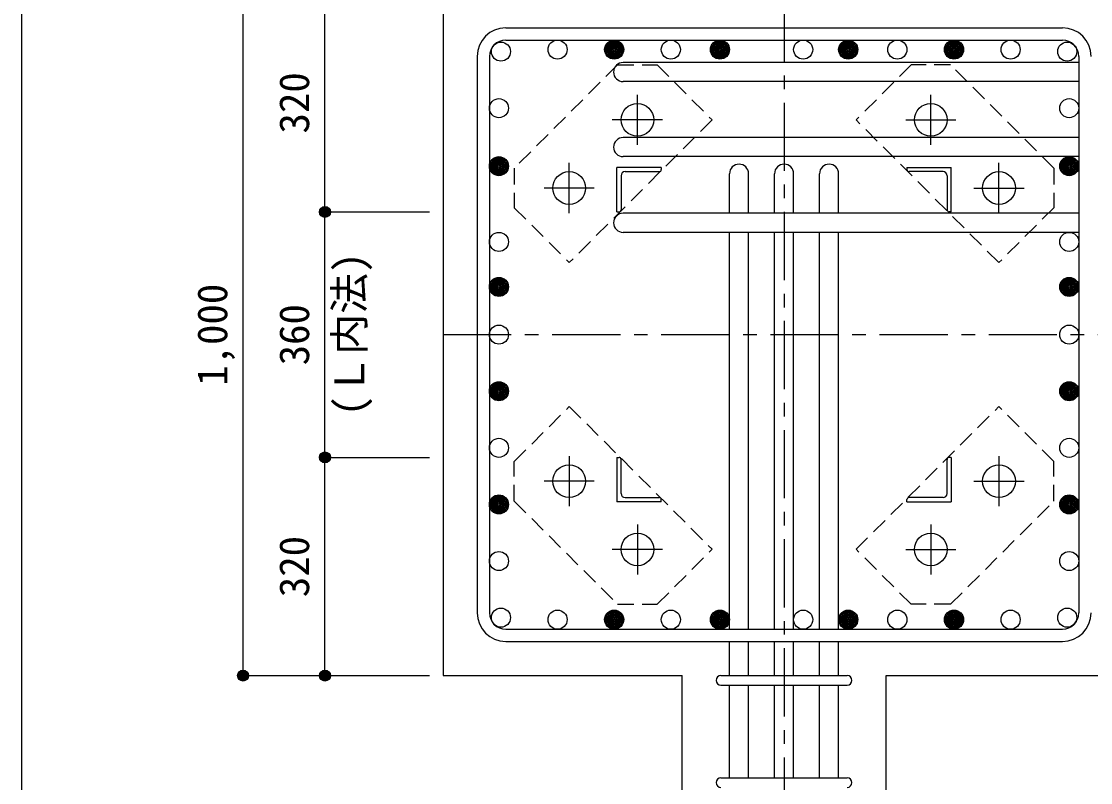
# Model space of a CAD drawing. Units: millimetres at full size, sheet at 1:20. Extents: x -3982 to 3969, y -2797 to 2801.
# Drawn here: x -3982 to -2415, y 1112 to 2229 of the extents above; entities that cross this region are included whole.
import ezdxf
from ezdxf.enums import TextEntityAlignment as Align

# ---------------------------------------------------------------- set-up
doc = ezdxf.new("R2010")
doc.units = ezdxf.units.MM
doc.header["$LTSCALE"] = 20
doc.header["$PDMODE"] = 32
doc.header["$PDSIZE"] = 10
doc.linetypes.add('CHAIN1', pattern=[8, 5, -1, 1, -1])
doc.linetypes.add('DASHED1', pattern=[1.8, 1.2, -0.6])
for name, color, linetype in [('6-1_躯体線', 2, 'Continuous'), ('6-2_A.Bolt_', 4, 'CHAIN1'), ('6-3_柱型主筋', 4, 'Continuous'), ('6-4_フープ', 7, 'Continuous'), ('6-5_梁主筋', 7, 'Continuous'), ('6-6_S.T.P.', 7, 'Continuous'), ('6-9_プレート', 4, 'DASHED1'), ('6-A', 4, 'Continuous'), ('6-D_寸法', 4, 'Continuous'), ('F-0_枠', 6, 'Continuous')]:
    doc.layers.add(name, color=color, linetype=linetype)
doc.styles.add('ＭＳ ゴシック', font='')
doc.styles.get('ＭＳ ゴシック').set_extended_font_data('MS Gothic')

msp = doc.modelspace()

# ---------------------------------------------------------------- linework, layer by layer
at = {"layer": '6-1_躯体線'}
for p, q in [((-3363.87, 2269.12), (-3363.87, 1269.12)), ((-3363.87, 1269.12), (-3013.37, 1269.12)), ((-3013.37, 869.12), (-3013.37, 1269.12)), ((-2714.37, 1269.12), (-2363.87, 1269.12)), ((-2714.37, 869.12), (-2714.37, 1269.12))]:
    msp.add_line(p, q, dxfattribs=at)
at = {"layer": '6-2_A.Bolt_'}
for p, q in [((-3078.87, 2047.42), (-3078.87, 2120.92)), ((-2648.87, 2047.42), (-2648.87, 2120.92)), ((-3042.17, 2084.12), (-3115.67, 2084.12)), ((-2685.57, 2084.12), (-2612.07, 2084.12)), ((-3178.87, 1947.42), (-3178.87, 2020.92)), ((-2548.87, 1947.42), (-2548.87, 2020.92)), ((-3142.17, 1984.12), (-3215.67, 1984.12)), ((-2585.57, 1984.12), (-2512.07, 1984.12)), ((-3178.87, 1590.82), (-3178.87, 1517.32)), ((-2548.87, 1590.82), (-2548.87, 1517.32)), ((-3142.17, 1554.12), (-3215.67, 1554.12)), ((-2585.57, 1554.12), (-2512.07, 1554.12)), ((-3078.87, 1490.82), (-3078.87, 1417.32)), ((-2648.87, 1490.82), (-2648.87, 1417.32)), ((-3042.17, 1454.12), (-3115.67, 1454.12)), ((-2685.57, 1454.12), (-2612.07, 1454.12))]:
    msp.add_line(p, q, dxfattribs=at)
at = {"layer": '6-2_A.Bolt_', "color": 3, "linetype": 'Continuous'}
for centre in [(-3078.87, 2084.12), (-2648.87, 2084.12), (-3178.87, 1984.12), (-2548.87, 1984.12), (-3178.87, 1554.12), (-2548.87, 1554.12), (-3078.87, 1454.12), (-2648.87, 1454.12)]:
    msp.add_circle(centre, 24, dxfattribs=at)
at = {"layer": '6-3_柱型主筋', "color": 3}
for centre in [(-3278.94, 2184.2), (-3278.94, 2184.2), (-3195.92, 2187.12), (-3112.91, 2187.12), (-3029.9, 2187.12), (-2957.87, 2187.12), (-2835.87, 2187.12), (-2769.87, 2187.12), (-2697.84, 2187.12), (-2614.82, 2187.12), (-2531.81, 2187.12), (-2448.8, 2184.2), (-3281.87, 2101.18), (-2445.87, 2101.18), (-3281.87, 2016.12), (-2445.87, 2016.12), (-3281.87, 1905.12), (-2445.87, 1905.12), (-3281.87, 1839.12), (-2445.87, 1839.12), (-3281.87, 1769.12), (-2445.87, 1769.12), (-3281.87, 1686.11), (-2445.87, 1686.11), (-3281.87, 1603.1), (-2445.87, 1603.1), (-3281.87, 1520.08), (-2445.87, 1520.08), (-3281.87, 1437.07), (-2445.87, 1437.07), (-3278.94, 1354.05), (-3278.94, 1354.05), (-3278.94, 1354.05), (-3195.92, 1351.12), (-3112.91, 1351.12), (-3029.9, 1351.12), (-2957.87, 1351.12), (-2835.87, 1351.12), (-2769.87, 1351.12), (-2697.84, 1351.12), (-2614.82, 1351.12), (-2531.81, 1351.12), (-2448.8, 1354.05)]:
    msp.add_circle(centre, 14, dxfattribs=at)
at = {"layer": '6-3_柱型主筋'}
for centre, radius in [((-3112.91, 2187.12), 12.6), ((-3112.91, 2187.12), 11.2), ((-3112.91, 2187.12), 9.8), ((-3112.91, 2187.12), 8.4), ((-2957.87, 2187.12), 12.6), ((-2957.87, 2187.12), 11.2), ((-2957.87, 2187.12), 9.8), ((-2957.87, 2187.12), 8.4), ((-2769.87, 2187.12), 12.6), ((-2769.87, 2187.12), 11.2), ((-2769.87, 2187.12), 9.8), ((-2769.87, 2187.12), 8.4), ((-2614.82, 2187.12), 12.6), ((-2614.82, 2187.12), 11.2), ((-2614.82, 2187.12), 9.8), ((-2614.82, 2187.12), 8.4), ((-3112.91, 2187.12), 7), ((-3112.91, 2187.12), 5.6), ((-3112.91, 2187.12), 4.2), ((-3112.91, 2187.12), 2.8), ((-3112.91, 2187.12), 1.4), ((-2957.87, 2187.12), 7), ((-2957.87, 2187.12), 5.6), ((-2957.87, 2187.12), 4.2), ((-2957.87, 2187.12), 2.8), ((-2957.87, 2187.12), 1.4), ((-2769.87, 2187.12), 7), ((-2769.87, 2187.12), 5.6), ((-2769.87, 2187.12), 4.2), ((-2769.87, 2187.12), 2.8), ((-2769.87, 2187.12), 1.4), ((-2614.82, 2187.12), 7), ((-2614.82, 2187.12), 5.6), ((-2614.82, 2187.12), 4.2), ((-2614.82, 2187.12), 2.8), ((-2614.82, 2187.12), 1.4), ((-3281.87, 2016.12), 12.6), ((-3281.87, 2016.12), 11.2), ((-3281.87, 2016.12), 9.8), ((-3281.87, 2016.12), 8.4), ((-3281.87, 2016.12), 7), ((-2445.87, 2016.12), 12.6), ((-2445.87, 2016.12), 11.2), ((-2445.87, 2016.12), 9.8), ((-2445.87, 2016.12), 8.4), ((-2445.87, 2016.12), 7), ((-3281.87, 2016.12), 5.6), ((-3281.87, 2016.12), 4.2), ((-3281.87, 2016.12), 2.8), ((-3281.87, 2016.12), 1.4), ((-2445.87, 2016.12), 5.6), ((-2445.87, 2016.12), 4.2), ((-2445.87, 2016.12), 2.8), ((-2445.87, 2016.12), 1.4), ((-3281.87, 1839.12), 12.6), ((-3281.87, 1839.12), 11.2), ((-2445.87, 1839.12), 12.6), ((-2445.87, 1839.12), 11.2), ((-3281.87, 1839.12), 9.8), ((-3281.87, 1839.12), 8.4), ((-3281.87, 1839.12), 7), ((-3281.87, 1839.12), 5.6), ((-3281.87, 1839.12), 4.2), ((-3281.87, 1839.12), 2.8), ((-3281.87, 1839.12), 1.4), ((-2445.87, 1839.12), 9.8), ((-2445.87, 1839.12), 8.4), ((-2445.87, 1839.12), 7), ((-2445.87, 1839.12), 5.6), ((-2445.87, 1839.12), 4.2), ((-2445.87, 1839.12), 2.8), ((-2445.87, 1839.12), 1.4), ((-3281.87, 1686.11), 12.6), ((-3281.87, 1686.11), 11.2), ((-3281.87, 1686.11), 9.8), ((-3281.87, 1686.11), 8.4), ((-3281.87, 1686.11), 7), ((-2445.87, 1686.11), 12.6), ((-2445.87, 1686.11), 11.2), ((-2445.87, 1686.11), 9.8), ((-2445.87, 1686.11), 8.4), ((-2445.87, 1686.11), 7), ((-3281.87, 1686.11), 5.6), ((-3281.87, 1686.11), 4.2), ((-3281.87, 1686.11), 2.8), ((-3281.87, 1686.11), 1.4), ((-2445.87, 1686.11), 5.6), ((-2445.87, 1686.11), 4.2), ((-2445.87, 1686.11), 2.8), ((-2445.87, 1686.11), 1.4), ((-3281.87, 1520.08), 12.6), ((-3281.87, 1520.08), 11.2), ((-3281.87, 1520.08), 9.8), ((-3281.87, 1520.08), 8.4), ((-3281.87, 1520.08), 7), ((-3281.87, 1520.08), 5.6), ((-3281.87, 1520.08), 4.2), ((-3281.87, 1520.08), 2.8), ((-3281.87, 1520.08), 1.4), ((-2445.87, 1520.08), 12.6), ((-2445.87, 1520.08), 11.2), ((-2445.87, 1520.08), 9.8), ((-2445.87, 1520.08), 8.4), ((-2445.87, 1520.08), 7), ((-2445.87, 1520.08), 5.6), ((-2445.87, 1520.08), 4.2), ((-2445.87, 1520.08), 2.8), ((-2445.87, 1520.08), 1.4), ((-3112.91, 1351.12), 12.6), ((-2957.87, 1351.12), 12.6), ((-2769.87, 1351.12), 12.6), ((-2614.82, 1351.12), 12.6), ((-3112.91, 1351.12), 11.2), ((-3112.91, 1351.12), 9.8), ((-3112.91, 1351.12), 8.4), ((-3112.91, 1351.12), 7), ((-3112.91, 1351.12), 5.6), ((-3112.91, 1351.12), 4.2), ((-3112.91, 1351.12), 2.8), ((-3112.91, 1351.12), 1.4), ((-2957.87, 1351.12), 11.2), ((-2957.87, 1351.12), 9.8), ((-2957.87, 1351.12), 8.4), ((-2957.87, 1351.12), 7), ((-2957.87, 1351.12), 5.6), ((-2957.87, 1351.12), 4.2), ((-2957.87, 1351.12), 2.8), ((-2957.87, 1351.12), 1.4), ((-2769.87, 1351.12), 11.2), ((-2769.87, 1351.12), 9.8), ((-2769.87, 1351.12), 8.4), ((-2769.87, 1351.12), 7), ((-2769.87, 1351.12), 5.6), ((-2769.87, 1351.12), 4.2), ((-2769.87, 1351.12), 2.8), ((-2769.87, 1351.12), 1.4), ((-2614.82, 1351.12), 11.2), ((-2614.82, 1351.12), 9.8), ((-2614.82, 1351.12), 8.4), ((-2614.82, 1351.12), 7), ((-2614.82, 1351.12), 5.6), ((-2614.82, 1351.12), 4.2), ((-2614.82, 1351.12), 2.8), ((-2614.82, 1351.12), 1.4)]:
    msp.add_circle(centre, radius, dxfattribs=at)
at = {"layer": '6-4_フープ'}
for p, q in [((-3271.87, 2219.12), (-2455.87, 2219.12)), ((-3271.87, 2201.12), (-2455.87, 2201.12)), ((-3313.87, 2177.12), (-3313.87, 1361.12)), ((-3295.87, 2177.12), (-3295.87, 1361.12)), ((-2431.87, 2177.12), (-2431.87, 1361.12)), ((-3271.87, 1337.12), (-2455.87, 1337.12)), ((-3271.87, 1319.12), (-2455.87, 1319.12))]:
    msp.add_line(p, q, dxfattribs=at)
for centre, radius, start, end in [((-3271.87, 2177.12), 42, 90, 180), ((-2455.87, 2177.12), 42, 0, 90), ((-3271.87, 2177.12), 24, 90, 180), ((-2455.87, 2177.12), 24, 0, 90), ((-3271.87, 1361.12), 42, 180, 270), ((-3271.87, 1361.12), 24, 180, 270), ((-2455.87, 1361.12), 24, 270, 0), ((-2455.87, 1361.12), 42, 270, 0)]:
    msp.add_arc(centre, radius, start, end, dxfattribs=at)
at = {"layer": '6-5_梁主筋'}
for p, q in [((-2431.87, 2168.2), (-3099.87, 2168.2)), ((-2431.87, 2140.2), (-3099.87, 2140.2)), ((-2431.87, 2058.12), (-3099.87, 2058.12)), ((-2431.87, 2030.12), (-3099.87, 2030.12)), ((-2943.87, 1947.12), (-2943.87, 2005.12)), ((-2915.87, 1947.12), (-2915.87, 2005.12)), ((-2877.87, 1947.12), (-2877.87, 2005.12)), ((-2849.87, 1947.12), (-2849.87, 2005.12)), ((-2811.87, 1947.12), (-2811.87, 2005.12)), ((-2783.87, 1947.12), (-2783.87, 2005.12)), ((-2431.87, 1947.12), (-3099.87, 1947.12)), ((-2431.87, 1919.12), (-3099.87, 1919.12)), ((-2943.87, 1337.12), (-2943.87, 1919.12)), ((-2915.87, 1337.12), (-2915.87, 1919.12)), ((-2877.87, 1337.12), (-2877.87, 1919.12)), ((-2849.87, 1337.12), (-2849.87, 1919.12)), ((-2811.87, 1337.12), (-2811.87, 1919.12)), ((-2783.87, 1337.12), (-2783.87, 1919.12)), ((-2943.87, 1269.12), (-2943.87, 1319.12)), ((-2915.87, 1269.12), (-2915.87, 1319.12)), ((-2877.87, 1269.12), (-2877.87, 1319.12)), ((-2849.87, 1269.12), (-2849.87, 1319.12)), ((-2811.87, 1269.12), (-2811.87, 1319.12)), ((-2783.87, 1269.12), (-2783.87, 1319.12)), ((-2943.87, 1119.12), (-2943.87, 1255.12)), ((-2915.87, 1119.12), (-2915.87, 1255.12)), ((-2877.87, 1119.12), (-2877.87, 1255.12)), ((-2849.87, 1119.12), (-2849.87, 1255.12)), ((-2811.87, 1119.12), (-2811.87, 1255.12)), ((-2783.87, 1119.12), (-2783.87, 1255.12))]:
    msp.add_line(p, q, dxfattribs=at)
for centre, start, end in [((-3099.87, 2154.2), 90, 270), ((-3099.87, 2044.12), 90, 270), ((-2929.87, 2005.12), 0, 180), ((-2863.87, 2005.12), 0, 180), ((-2797.87, 2005.12), 0, 180), ((-3099.87, 1933.12), 90, 270)]:
    msp.add_arc(centre, 14, start, end, dxfattribs=at)
at = {"layer": '6-6_S.T.P.'}
for p, q in [((-2956.37, 1269.12), (-2771.37, 1269.12)), ((-2956.37, 1255.12), (-2771.37, 1255.12)), ((-2956.37, 1119.12), (-2771.37, 1119.12))]:
    msp.add_line(p, q, dxfattribs=at)
for centre, start, end in [((-2956.37, 1262.12), 90, 270), ((-2956.37, 1262.12), 90, 270), ((-2956.37, 1262.12), 90, 270), ((-2956.37, 1262.12), 90, 270), ((-2771.37, 1262.12), 270, 90), ((-2771.37, 1262.12), 270, 90), ((-2771.37, 1262.12), 270, 90), ((-2771.37, 1262.12), 270, 90), ((-2956.37, 1112.12), 90, 270), ((-2771.37, 1112.12), 270, 90)]:
    msp.add_arc(centre, 7, start, end, dxfattribs=at)
at = {"layer": '6-9_プレート'}
for p, q in [((-3108.01, 2164.59), (-3259.33, 2013.26)), ((-3108.01, 2164.59), (-3050.03, 2164.59)), ((-3050.03, 2164.59), (-2969.41, 2083.98)), ((-2677.71, 2164.59), (-2758.32, 2083.98)), ((-2619.73, 2164.59), (-2677.71, 2164.59)), ((-2468.41, 2013.27), (-2619.73, 2164.59)), ((-2969.41, 2083.98), (-3178.72, 1874.67)), ((-2549.02, 1874.67), (-2758.32, 2083.98)), ((-3259.33, 2013.26), (-3259.33, 1955.28)), ((-2468.41, 2013.27), (-2468.41, 1955.28)), ((-3259.33, 1955.28), (-3178.72, 1874.67)), ((-2468.41, 1955.28), (-2549.02, 1874.67)), ((-3259.33, 1582.97), (-3178.72, 1663.58)), ((-3178.72, 1663.58), (-2969.41, 1454.27)), ((-2758.32, 1454.27), (-2549.02, 1663.58)), ((-2468.41, 1582.97), (-2549.02, 1663.58)), ((-3259.33, 1524.98), (-3259.33, 1582.97)), ((-2468.41, 1524.98), (-2468.41, 1582.97)), ((-3259.33, 1524.98), (-3108.01, 1373.66)), ((-2619.73, 1373.66), (-2468.41, 1524.98)), ((-3050.02, 1373.66), (-2969.41, 1454.27)), ((-2677.71, 1373.66), (-2758.32, 1454.27)), ((-3108.01, 1373.66), (-3050.02, 1373.66)), ((-2619.73, 1373.66), (-2677.71, 1373.66))]:
    msp.add_line(p, q, dxfattribs=at)
at = {"layer": '6-A'}
for p, q in [((-3108.87, 1949.12), (-3108.87, 2014.12)), ((-3043.87, 2014.12), (-3108.87, 2014.12)), ((-3096.87, 2008.12), (-3046.87, 2008.12)), ((-3043.87, 2014.12), (-3043.87, 2011.12)), ((-2683.87, 2014.12), (-2683.87, 2011.12)), ((-2683.87, 2014.12), (-2618.87, 2014.12)), ((-2630.87, 2008.12), (-2680.87, 2008.12)), ((-2618.87, 1949.12), (-2618.87, 2014.12)), ((-3102.87, 2002.12), (-3102.87, 1952.12)), ((-2624.87, 2002.12), (-2624.87, 1952.12)), ((-3108.87, 1949.12), (-3105.87, 1949.12)), ((-2618.87, 1949.12), (-2621.87, 1949.12)), ((-3108.87, 1589.12), (-3105.87, 1589.12)), ((-3108.87, 1589.12), (-3108.87, 1524.12)), ((-3102.87, 1536.12), (-3102.87, 1586.12)), ((-2624.87, 1536.12), (-2624.87, 1586.12)), ((-2618.87, 1589.12), (-2621.87, 1589.12)), ((-2618.87, 1589.12), (-2618.87, 1524.12)), ((-3043.87, 1524.12), (-3108.87, 1524.12)), ((-3096.87, 1530.12), (-3046.87, 1530.12)), ((-3043.87, 1524.12), (-3043.87, 1527.12)), ((-2683.87, 1524.12), (-2683.87, 1527.12)), ((-2683.87, 1524.12), (-2618.87, 1524.12)), ((-2630.87, 1530.12), (-2680.87, 1530.12))]:
    msp.add_line(p, q, dxfattribs=at)
for centre, radius, start, end in [((-3096.87, 2002.12), 6, 90, 180), ((-3046.87, 2011.12), 3, 270, 0), ((-2680.87, 2011.12), 3, 180, 270), ((-2630.87, 2002.12), 6, 0, 90), ((-3105.87, 1952.12), 3, 270, 0), ((-2621.87, 1952.12), 3, 180, 270), ((-3105.87, 1586.12), 3, 0, 90), ((-2621.87, 1586.12), 3, 90, 180), ((-3096.87, 1536.12), 6, 180, 270), ((-2630.87, 1536.12), 6, 270, 0), ((-3046.87, 1527.12), 3, 0, 90), ((-2680.87, 1527.12), 3, 90, 180)]:
    msp.add_arc(centre, radius, start, end, dxfattribs=at)
at = {"layer": '6-D_寸法'}
for p, q in [((-3656.89, 1269.12), (-3656.89, 2269.12)), ((-3536.89, 1589.12), (-3536.89, 1949.12)), ((-3536.89, 1949.12), (-3383.87, 1949.12)), ((-3536.89, 1269.12), (-3536.89, 1589.12)), ((-3536.89, 1589.12), (-3383.87, 1589.12)), ((-3656.89, 1269.12), (-3536.89, 1269.12)), ((-3656.89, 1269.12), (-3536.89, 1269.12)), ((-3656.89, 1269.12), (-3536.89, 1269.12)), ((-3536.89, 1269.12), (-3383.87, 1269.12)), ((-3536.89, 1269.12), (-3383.87, 1269.12)), ((-3536.89, 1269.12), (-3383.87, 1269.12)), ((-3536.89, 1269.12), (-3383.87, 1269.12)), ((-3536.89, 1269.12), (-3383.87, 1269.12)), ((-3536.89, 1269.12), (-3383.87, 1269.12)), ((-3536.89, 1269.12), (-3383.87, 1269.12)), ((-3536.89, 1269.12), (-3383.87, 1269.12)), ((-3536.89, 1269.12), (-3383.87, 1269.12)), ((-3536.89, 1269.12), (-3383.87, 1269.12)), ((-3536.89, 1269.12), (-3383.87, 1269.12)), ((-3536.89, 1269.12), (-3383.87, 1269.12)), ((-3536.89, 1269.12), (-3383.87, 1269.12))]:
    msp.add_line(p, q, dxfattribs=at)
at = {"layer": '6-D_寸法', "linetype": 'CHAIN1'}
for p, q in [((-2863.87, 2269.12), (-2863.87, 869.12)), ((-3363.87, 1769.12), (-2363.87, 1769.12))]:
    msp.add_line(p, q, dxfattribs=at)
at = {"layer": '6-D_寸法'}
msp.add_lwpolyline([(-3536.89, 1949.12), (-3536.89, 2269.12), (-3383.87, 2269.12)], dxfattribs=at)
for centre, radius in [((-3536.89, 1949.12), 8), ((-3536.89, 1949.12), 7.2), ((-3536.89, 1949.12), 6.4), ((-3536.89, 1949.12), 5.6), ((-3536.89, 1949.12), 4.8), ((-3536.89, 1949.12), 4), ((-3536.89, 1949.12), 3.2), ((-3536.89, 1949.12), 2.4), ((-3536.89, 1949.12), 1.6), ((-3536.89, 1949.12), 0.8), ((-3536.89, 1589.12), 8), ((-3536.89, 1589.12), 7.2), ((-3536.89, 1589.12), 6.4), ((-3536.89, 1589.12), 5.6), ((-3536.89, 1589.12), 4.8), ((-3536.89, 1589.12), 4), ((-3536.89, 1589.12), 3.2), ((-3536.89, 1589.12), 2.4), ((-3536.89, 1589.12), 1.6), ((-3536.89, 1589.12), 0.8), ((-3656.89, 1269.12), 8), ((-3656.89, 1269.12), 7.2), ((-3656.89, 1269.12), 6.4), ((-3656.89, 1269.12), 5.6), ((-3656.89, 1269.12), 4.8), ((-3656.89, 1269.12), 4), ((-3656.89, 1269.12), 3.2), ((-3656.89, 1269.12), 2.4), ((-3656.89, 1269.12), 1.6), ((-3656.89, 1269.12), 0.8), ((-3536.89, 1269.12), 8), ((-3536.89, 1269.12), 7.2), ((-3536.89, 1269.12), 6.4), ((-3536.89, 1269.12), 5.6), ((-3536.89, 1269.12), 4.8), ((-3536.89, 1269.12), 4), ((-3536.89, 1269.12), 3.2), ((-3536.89, 1269.12), 2.4), ((-3536.89, 1269.12), 1.6), ((-3536.89, 1269.12), 0.8)]:
    msp.add_circle(centre, radius, dxfattribs=at)
at = {"layer": '6-D_寸法', "color": 7}
for p in [(-3536.89, 1949.12), (-3536.89, 1589.12), (-3656.89, 1269.12), (-3536.89, 1269.12)]:
    msp.add_point(p, dxfattribs=at)
at = {"layer": 'F-0_枠'}
msp.add_line((-3981.92, 2800.77), (-3981.92, -2796.83), dxfattribs=at)

# ---------------------------------------------------------------- texts
at = {"layer": '6-D_寸法', "style": 'ＭＳ ゴシック'}
for s, p in [('320', (-3546.89, 2064.12)), ('(Ｌ内法)', (-3466.04, 1649.67)), ('1,000', (-3666.89, 1694.12)), ('360', (-3546.89, 1724.12)), ('320', (-3546.89, 1384.12))]:
    msp.add_text(s, height=43.99, rotation=90, dxfattribs=at).set_placement(p, align=Align.BOTTOM_LEFT)

doc.saveas('drawing.dxf')
